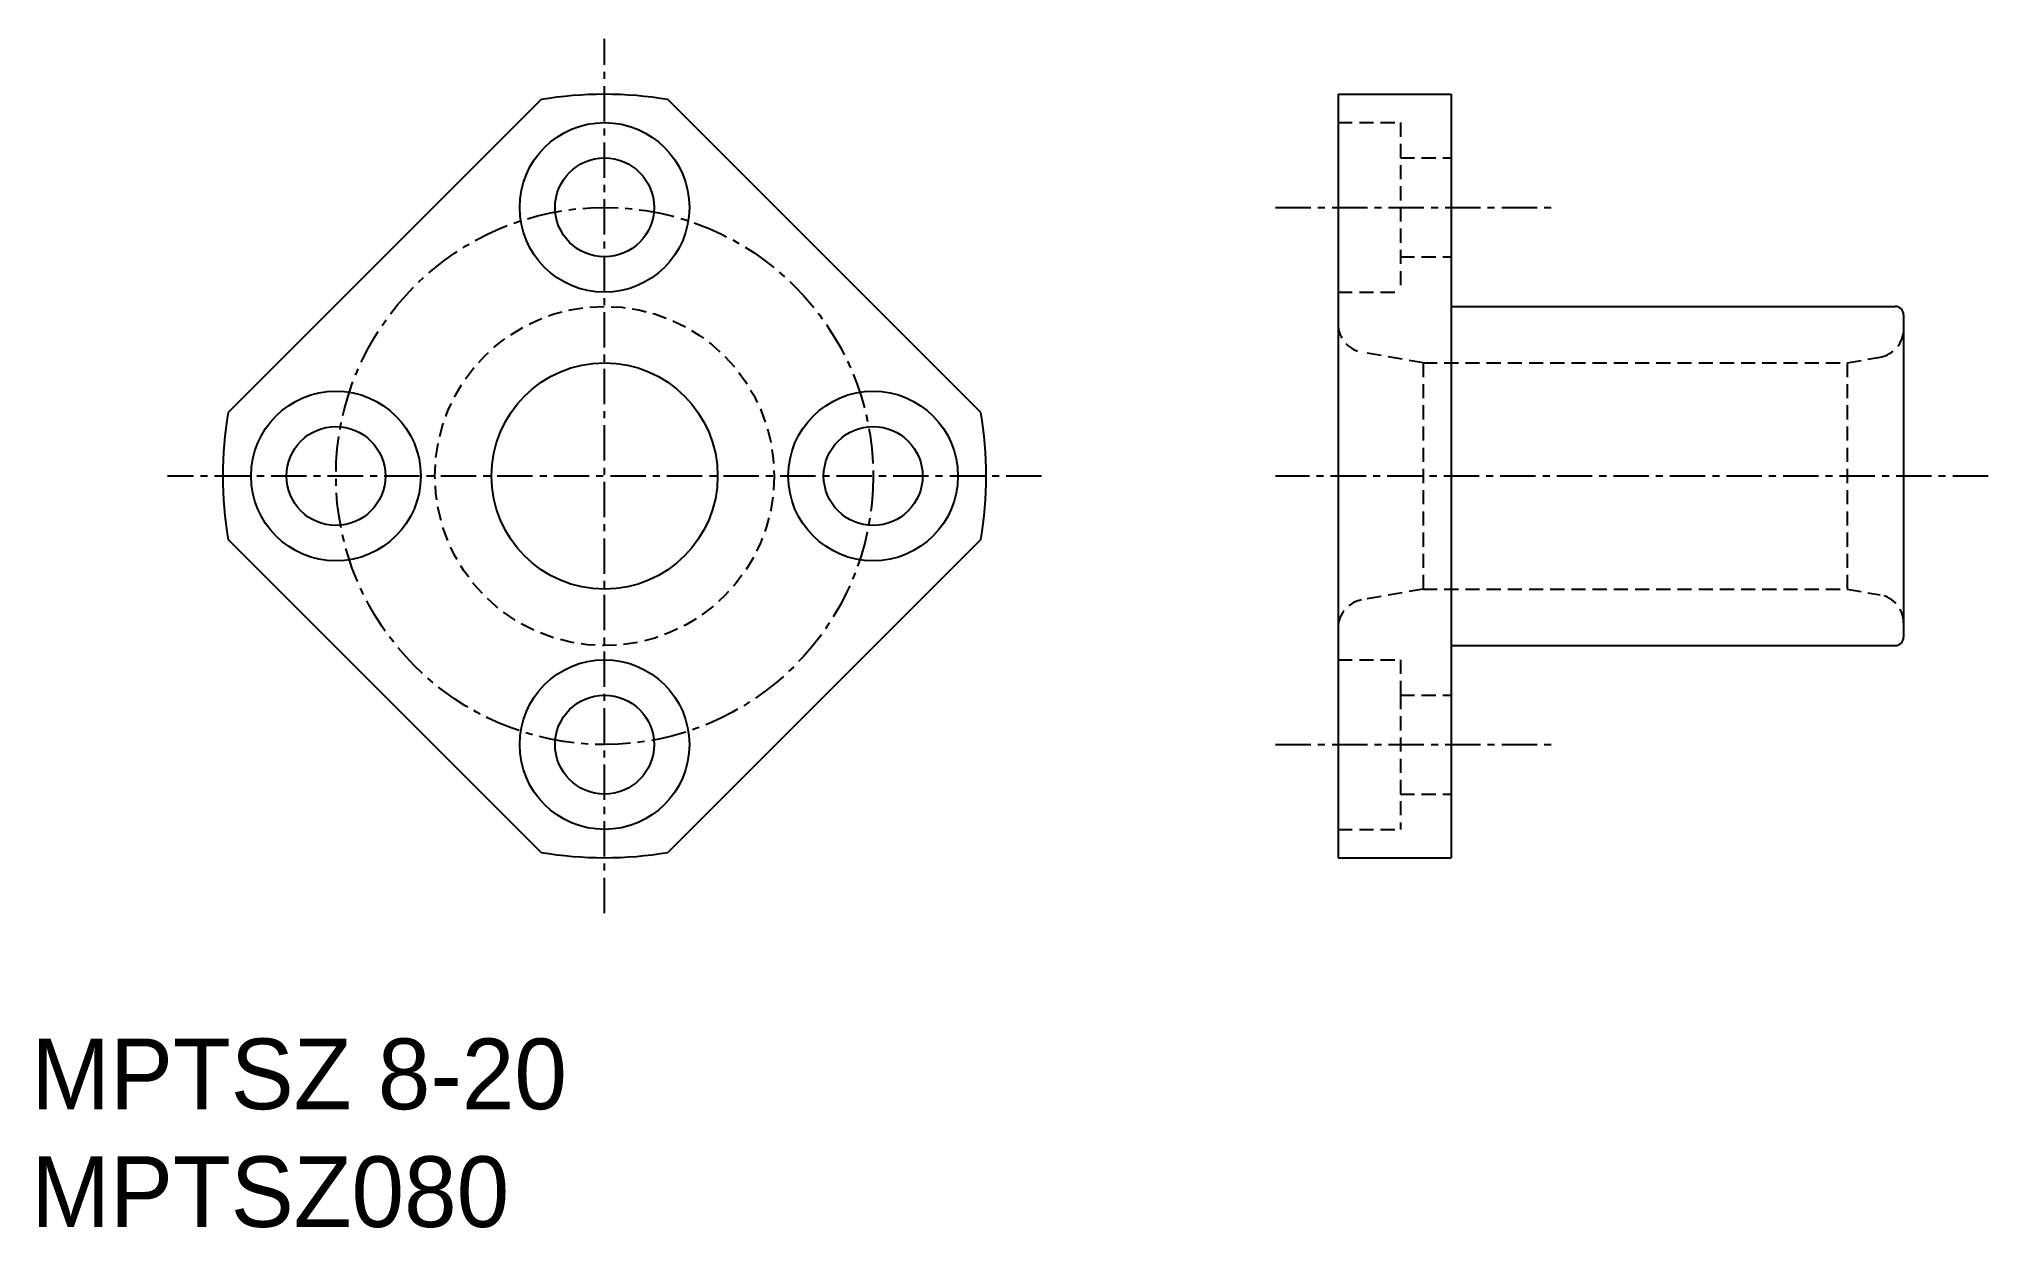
# Model space of a CAD drawing. Extents: x 40.8 to 109.7, y 70.9 to 113.
import ezdxf

# ---------------------------------------------------------------- set-up
doc = ezdxf.new("R2010")
doc.units = 0
doc.linetypes.add('CENTER', pattern=[2, 1.25, -0.25, 0.25, -0.25])
doc.linetypes.add('DASHED', pattern=[0.75, 0.5, -0.25])
doc.layers.get('0').update_dxf_attribs({"linetype": 'CONTINUOUS'})
doc.layers.add('CENTER', color=1, linetype='CENTER')

msp = doc.modelspace()

# ---------------------------------------------------------------- linework, layer by layer
at = {"color": 7, "linetype": 'CONTINUOUS'}
for p, q in [((86.753, 111.045), (86.753, 84.045)), ((86.753, 111.045), (90.753, 111.045)), ((90.753, 111.045), (90.753, 103.545)), ((58.561, 110.857), (47.493, 99.789)), ((74.117, 99.789), (63.049, 110.857)), ((90.753, 103.545), (90.753, 91.545)), ((90.753, 103.545), (106.453, 103.545)), ((106.753, 103.245), (106.753, 91.845)), ((58.561, 84.233), (47.493, 95.301)), ((74.117, 95.301), (63.049, 84.233)), ((90.753, 91.545), (106.453, 91.545)), ((90.753, 91.545), (90.753, 89.795)), ((90.753, 89.795), (90.753, 84.045)), ((86.753, 84.045), (90.753, 84.045))]:
    msp.add_line(p, q, dxfattribs=at)
at = {"color": 3, "linetype": 'DASHED'}
for p, q in [((86.753, 110.045), (88.953, 110.045)), ((88.953, 110.045), (88.953, 104.045)), ((88.953, 108.795), (90.753, 108.795)), ((88.953, 105.295), (90.753, 105.295)), ((86.753, 104.045), (88.953, 104.045)), ((89.753, 101.545), (87.58, 101.928)), ((89.753, 101.545), (89.753, 93.545)), ((89.753, 101.545), (104.753, 101.545)), ((104.753, 101.545), (105.927, 101.752)), ((104.753, 101.545), (104.753, 93.545)), ((89.753, 93.545), (87.58, 93.162)), ((89.753, 93.545), (104.753, 93.545)), ((104.753, 93.545), (105.927, 93.338)), ((86.753, 91.045), (88.953, 91.045)), ((88.953, 91.045), (88.953, 89.795)), ((88.953, 89.795), (90.753, 89.795)), ((88.953, 89.795), (88.953, 85.045)), ((88.953, 86.295), (90.753, 86.295)), ((86.753, 85.045), (88.953, 85.045))]:
    msp.add_line(p, q, dxfattribs=at)
at = {"color": 7, "linetype": 'CONTINUOUS'}
for centre, radius in [((60.805, 107.045), 3), ((60.805, 107.045), 1.75), ((60.805, 97.545), 4), ((51.305, 97.545), 3), ((70.305, 97.545), 3), ((51.305, 97.545), 1.75), ((70.305, 97.545), 1.75), ((60.805, 88.045), 3), ((60.805, 88.045), 1.75)]:
    msp.add_circle(centre, radius, dxfattribs=at)
at = {"color": 3, "linetype": 'DASHED'}
msp.add_circle((60.805, 97.545), 6, dxfattribs=at)
at = {"color": 7, "linetype": 'CONTINUOUS'}
for centre, radius, start, end in [((60.805, 97.545), 13.5, 80.43094, 99.56906), ((106.453, 103.245), 0.3, 0, 90), ((60.805, 97.545), 13.5, 170.43094, 189.56906), ((60.805, 97.545), 13.5, 350.43094, 9.56906), ((106.453, 91.845), 0.3, 270, 0), ((60.805, 97.545), 13.5, 260.43094, 279.56906)]:
    msp.add_arc(centre, radius, start, end, dxfattribs=at)
at = {"color": 3, "linetype": 'DASHED'}
for centre, start, end in [((87.753, 102.913), 180, 260), ((105.753, 102.737), 280, 0), ((87.753, 92.177), 100, 180), ((105.753, 92.353), 0, 80)]:
    msp.add_arc(centre, 1, start, end, dxfattribs=at)
at = {"layer": 'CENTER', "color": 1, "linetype": 'CENTER'}
for p, q in [((60.805, 82.088), (60.805, 113.002)), ((60.805, 82.088), (60.805, 113.002)), ((84.536, 107.045), (94.426, 107.045)), ((76.262, 97.545), (45.348, 97.545)), ((76.262, 97.545), (45.348, 97.545)), ((109.737, 97.545), (84.536, 97.545)), ((109.737, 97.545), (84.536, 97.545)), ((84.536, 88.045), (94.426, 88.045))]:
    msp.add_line(p, q, dxfattribs=at)
msp.add_circle((60.805, 97.545), 9.5, dxfattribs=at)

# ---------------------------------------------------------------- texts
at = {"color": 7, "linetype": 'CONTINUOUS'}
for s, p in [('MPTSZ 8-20', (40.527, 75.148)), ('MPTSZ080', (40.527, 70.982))]:
    msp.add_text(s, height=2.5, dxfattribs=at).set_placement(p)

doc.saveas('drawing.dxf')
